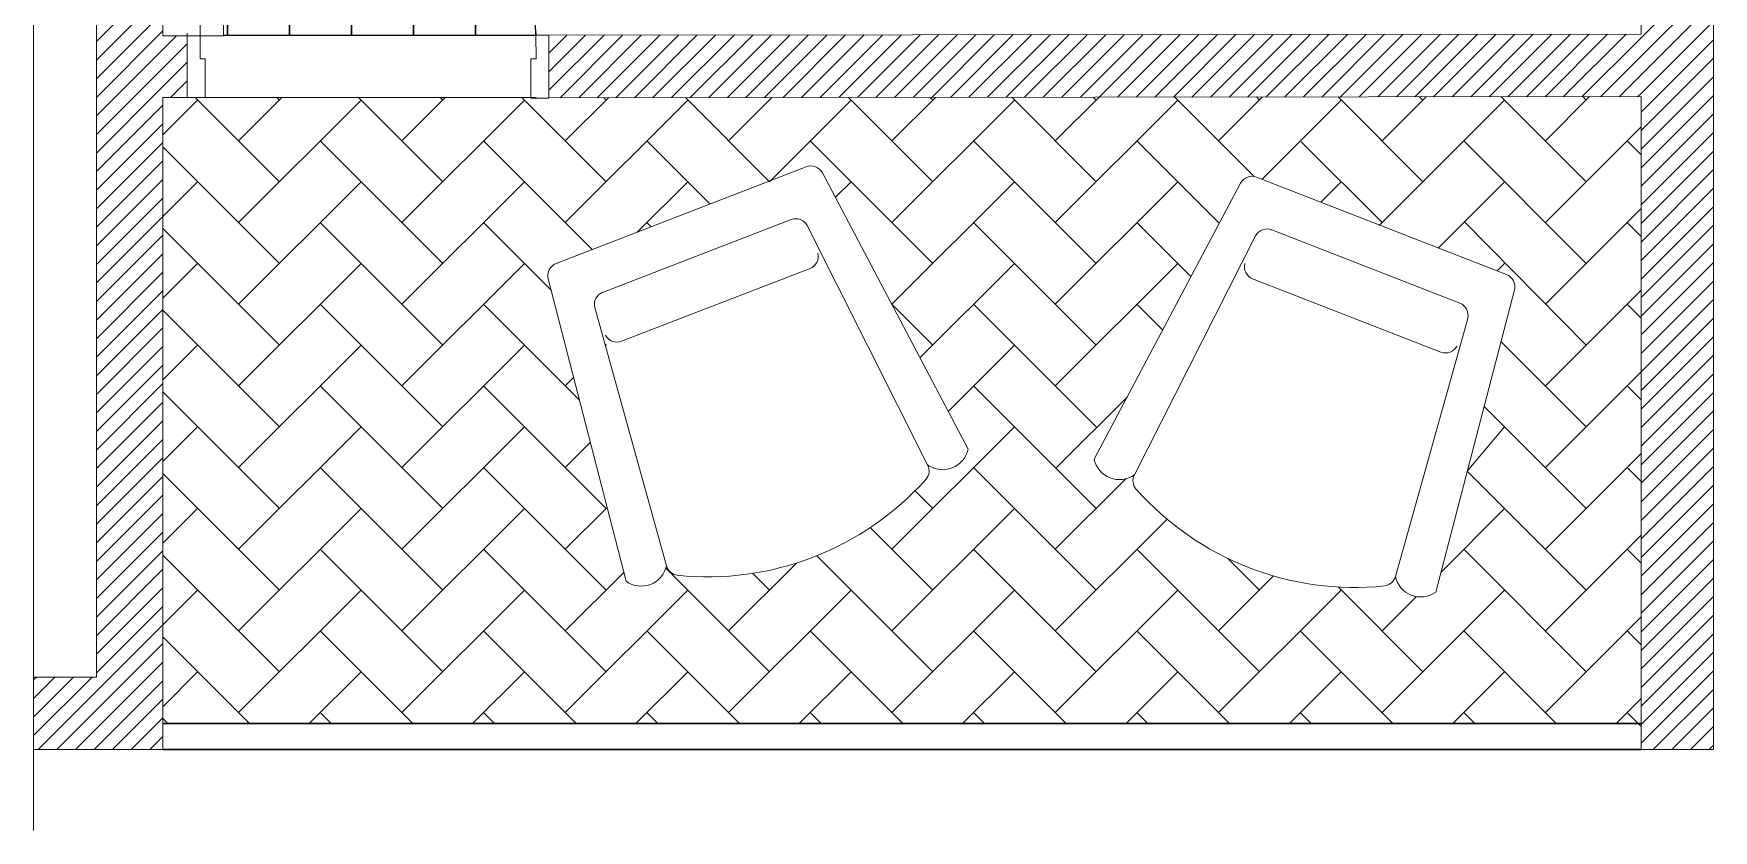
# Model space of a CAD drawing. Header units: millimetres. Extents: x 2837 to 6066, y 1056 to 2217.
# Drawn here: x 2836.9 to 3162, y 1478.7 to 1632.9 of the extents above; entities that cross this region are included whole.
import ezdxf

# ---------------------------------------------------------------- set-up
doc = ezdxf.new("R2010")
doc.units = ezdxf.units.MM
doc.layers.add('aperture', color=11, linetype='Continuous')
doc.layers.add('linea tratteggiata', color=111, linetype='Continuous')
for name, color, linetype, lineweight in [('arredi', 8, 'Continuous', 30), ('infissi', 40, 'Continuous', 18), ('legno', 35, 'Continuous', 30), ('muri sezionati', 7, 'Continuous', 18), ('retino muri', 2, 'Continuous', 18)]:
    doc.layers.add(name, color=color, linetype=linetype, lineweight=lineweight)

msp = doc.modelspace()

# ---------------------------------------------------------------- linework, layer by layer
at = {"layer": 'aperture'}
msp.add_arc((2865.81, 1629.56), 68.38, 2.5248, 83.4341, dxfattribs=at)
at = {"layer": 'arredi', "lineweight": 20, "ltscale": 2, "transparency": 33554687}
for p, q in [((2983.49, 1596.92), (2947.02, 1582.83)), ((3009.91, 1549.46), (2986.59, 1595.76)), ((3049.92, 1547.53, 64.06), (3073.37, 1593.77, 64.06)), ((3076.48, 1594.92, 64.06), (3112.9, 1580.73, 64.06)), ((2987.15, 1587.44), (2950.69, 1573.35)), ((3072.79, 1585.45, 64.06), (3109.21, 1571.26, 64.06)), ((2945.51, 1579.89), (2959.35, 1529.93)), ((3114.41, 1577.78, 64.06), (3100.42, 1527.86, 64.06))]:
    msp.add_line(p, q, dxfattribs=at)
at = {"layer": 'arredi'}
for p, q in [((2861.91, 1499.37), (3147.95, 1499.37)), ((2861.91, 1494.37), (3147.95, 1494.37))]:
    msp.add_line(p, q, dxfattribs=at)
at = {"layer": 'arredi', "lineweight": 20, "ltscale": 2, "transparency": 33554687}
msp.add_lwpolyline([(3017.72, 1552.47), (2989.53, 1605.95, 0.380315), (2986.43, 1607.11), (2938, 1588.4, 0.380315), (2936.48, 1585.45), (2951.54, 1526.91)], format="xyb", dxfattribs=at)
at = {"layer": 'arredi', "lineweight": 20, "ltscale": 2, "transparency": 33554687, "elevation": 64.06}
msp.add_lwpolyline([(3042.12, 1550.57), (3070.46, 1603.96, -0.380315), (3073.56, 1605.12), (3121.94, 1586.27, -0.380315), (3123.45, 1583.32), (3108.22, 1524.82)], format="xyb", dxfattribs=at)
at = {"layer": 'arredi', "lineweight": 20, "ltscale": 2, "transparency": 33554687}
for centre, radius, start, end in [((2984.39, 1594.59), 2.49, 27.831, 111.1211), ((3075.57, 1592.6, 64.06), 2.49, 68.7181, 152.0083), ((2986.25, 1589.77), 2.49, 291.1211, 14.4113), ((3073.69, 1587.77, 64.06), 2.49, 165.428, 248.7181), ((2947.92, 1580.51), 2.49, 111.1211, 194.4113), ((3111.99, 1578.41, 64.06), 2.49, 345.428, 68.7181), ((2949.79, 1575.68), 2.49, 207.831, 291.1211), ((3110.12, 1573.59, 64.06), 2.49, 248.7181, 332.0083), ((3012.83, 1553.52), 5.01, 234.3622, 347.88), ((3047.02, 1551.61, 64.06), 5.01, 191.9593, 305.477), ((3007.7, 1548.29), 2.49, 319.413, 27.831), ((3052.12, 1546.36, 64.06), 2.49, 152.0083, 220.4262), ((2967.34, 1584.46), 56.69, 264.0479, 318.1944), ((3092.59, 1582.42, 64.06), 56.69, 221.6449, 275.7914), ((2954.46, 1530.98), 5.01, 234.3622, 347.88), ((2961.77, 1530.55), 2.49, 194.4113, 262.8292), ((3098.01, 1528.49, 64.06), 2.49, 277.01, 345.428), ((3105.32, 1528.9, 64.06), 5.01, 191.9593, 305.477)]:
    msp.add_arc(centre, radius, start, end, dxfattribs=at)
at = {"layer": 'infissi'}
for p, q in [((2869.13, 1697.49), (2869.13, 1632.49)), ((2873.63, 1632.49), (2873.63, 1697.49)), ((2869.13, 1632.49), (2873.63, 1632.49))]:
    msp.add_line(p, q, dxfattribs=at)
at = {"layer": 'legno'}
for p, q in [((2874.41, 1632.5), (2874.41, 1792.35)), ((2886.41, 1632.51), (2886.41, 1792.35)), ((2898.41, 1632.53), (2898.41, 1792.35)), ((2910.41, 1632.54), (2910.41, 1792.35)), ((2922.41, 1632.55), (2922.41, 1792.35)), ((2873.63, 1632.5), (2934.12, 1632.57)), ((2934.12, 1632.57), (2934.12, 1633.07))]:
    msp.add_line(p, q, dxfattribs=at)
at = {"layer": 'legno', "lineweight": 20, "transparency": 33554687}
for p, q in [((2866.63, 1632.49), (2866.63, 1632.99)), ((2870.13, 1620.51), (2934.13, 1620.51)), ((3089.93, 1604.23), (3085.98, 1600.29)), ((3121.64, 1588.53), (3120.1, 1586.99))]:
    msp.add_line(p, q, dxfattribs=at)
at = {"layer": 'legno', "linetype": 'Continuous', "lineweight": 20, "transparency": 33554687}
for p, q in [((2861.91, 1613.29), (2868.65, 1620.04)), ((2884.46, 1604.23), (2868.18, 1620.51)), ((2876.56, 1612.14), (2884.93, 1620.51)), ((2876.56, 1596.33), (2900.26, 1620.04)), ((2884.46, 1620.04), (2883.99, 1620.51)), ((2916.07, 1604.23), (2899.79, 1620.51)), ((2908.17, 1612.14), (2916.54, 1620.51)), ((2908.17, 1596.33), (2931.87, 1620.04)), ((2916.07, 1620.04), (2915.6, 1620.51)), ((2947.68, 1604.23), (2931.4, 1620.51)), ((2939.78, 1612.14), (2948.13, 1620.49)), ((2939.78, 1596.33), (2963.48, 1620.04)), ((2947.68, 1620.04), (2947.23, 1620.49)), ((2979.29, 1604.23), (2963.02, 1620.51)), ((2971.39, 1612.14), (2979.78, 1620.52)), ((2979.29, 1604.23), (2995.1, 1620.04)), ((3010.9, 1604.23), (2994.59, 1620.54)), ((3003, 1612.14), (3011.42, 1620.56)), ((3003, 1596.33), (3026.71, 1620.04)), ((3010.9, 1620.04), (3010.45, 1620.49)), ((3042.51, 1604.23), (3026.17, 1620.58)), ((3034.61, 1612.14), (3043.07, 1620.6)), ((3034.61, 1596.33), (3058.32, 1620.04)), ((3042.51, 1620.04), (3041.96, 1620.59)), ((3073.1, 1605.25, 64.06), (3057.74, 1620.61, 17.98)), ((3066.22, 1612.14), (3074.71, 1620.63)), ((3074.12, 1620.04), (3073.53, 1620.63)), ((3074.64, 1604.7, 64.06), (3089.94, 1620.03)), ((3105.73, 1604.23), (3089.32, 1620.65)), ((3097.27, 1595.77), (3121.54, 1620.04)), ((3097.83, 1612.14), (3106.36, 1620.67)), ((3105.73, 1620.04), (3105.11, 1620.66)), ((3137.34, 1604.23), (3120.89, 1620.68)), ((3129.44, 1612.14), (3138.01, 1620.7)), ((3137.34, 1620.04), (3136.68, 1620.7)), ((3129.44, 1596.33), (3147.95, 1614.85)), ((2869.13, 1603.76), (2861.91, 1610.98)), ((2916.07, 1588.43), (2892.36, 1612.14)), ((2945, 1591.1), (2923.97, 1612.14)), ((2967.8, 1599.91), (2955.58, 1612.14)), ((3010.9, 1588.43), (2987.19, 1612.14)), ((3042.51, 1588.43), (3018.8, 1612.14)), ((3066.34, 1596.21), (3050.41, 1612.14)), ((3097.83, 1596.33), (3082.2, 1611.96)), ((3137.34, 1588.43), (3113.63, 1612.14)), ((3147.95, 1609.43), (3145.24, 1612.14)), ((2861.91, 1597.49), (2868.65, 1604.23)), ((2884.46, 1588.43), (2869.13, 1603.76)), ((2876.56, 1580.53), (2900.26, 1604.23)), ((2908.17, 1580.53), (2931.87, 1604.23)), ((2953.73, 1594.48), (2963.48, 1604.23)), ((2992.04, 1601.18), (2995.1, 1604.23)), ((3003, 1580.53), (3026.71, 1604.23)), ((3034.61, 1580.53), (3058.32, 1604.23)), ((3108.68, 1591.37), (3121.54, 1604.23)), ((2916.07, 1572.62), (2892.36, 1596.33)), ((2937.04, 1583.26), (2923.97, 1596.33)), ((2956.4, 1595.51), (2955.58, 1596.33)), ((3042.51, 1572.62), (3018.8, 1596.33)), ((3060.86, 1585.89), (3050.41, 1596.33)), ((3137.34, 1572.62), (3113.79, 1596.49)), ((3129.44, 1580.53), (3147.95, 1599.04)), ((3147.95, 1593.62), (3145.24, 1596.33)), ((2869.13, 1587.96), (2861.91, 1595.17)), ((2861.91, 1581.68), (2868.65, 1588.43)), ((2884.46, 1572.62), (2869.13, 1587.96)), ((2876.56, 1564.72), (2900.26, 1588.43)), ((2908.17, 1564.72), (2931.87, 1588.43)), ((3008.41, 1570.13), (3026.71, 1588.43)), ((3034.61, 1564.72), (3058.32, 1588.43)), ((3129.44, 1564.72), (3147.95, 1583.23)), ((2916.07, 1556.82), (2892.36, 1580.53)), ((2942.52, 1561.98), (2923.97, 1580.53)), ((3010.9, 1572.62), (3002.86, 1580.66)), ((3042.63, 1556.7), (3018.8, 1580.53)), ((3055.37, 1575.57), (3050.41, 1580.53)), ((3147.95, 1577.82), (3145.24, 1580.53)), ((2869.13, 1572.15), (2861.91, 1579.37)), ((3137.34, 1556.82), (3120.85, 1573.31)), ((2861.91, 1565.88), (2868.65, 1572.62)), ((2884.46, 1556.82), (2869.13, 1572.15)), ((2876.56, 1548.91), (2900.26, 1572.62)), ((2908.17, 1548.91), (2931.87, 1572.62)), ((2947.68, 1572.62), (2947.46, 1572.84)), ((2947.55, 1572.5), (2947.68, 1572.62)), ((3013.87, 1559.78), (3026.71, 1572.62)), ((3129.44, 1548.91), (3147.95, 1567.43)), ((2869.13, 1556.35), (2861.91, 1563.56)), ((2916.07, 1541.01), (2892.36, 1564.72)), ((2947.68, 1541.01), (2923.97, 1564.72)), ((2939.78, 1564.72), (2941.4, 1566.34)), ((3042.51, 1541.01), (3018.8, 1564.72)), ((3147.95, 1562.01), (3145.24, 1564.72)), ((3034.73, 1548.8), (3048.57, 1562.64)), ((3137.34, 1541.01), (3117.58, 1560.77)), ((2861.91, 1550.07), (2868.65, 1556.82)), ((2884.46, 1541.01), (2869.13, 1556.35)), ((2876.56, 1533.11), (2900.26, 1556.82)), ((2908.17, 1533.11), (2931.87, 1556.82)), ((2939.78, 1548.91), (2944.63, 1553.77)), ((3003, 1533.11), (3026.71, 1556.82)), ((3114.32, 1548.23), (3121.54, 1556.82)), ((3129.44, 1533.11), (3147.95, 1551.62)), ((2884.46, 1525.21), (2861.91, 1547.76)), ((2916.07, 1525.21), (2892.36, 1548.91)), ((2947.68, 1525.21), (2923.97, 1548.91)), ((3042.51, 1525.21), (3018.8, 1548.91)), ((3137.34, 1525.21), (3114.32, 1548.23)), ((3147.95, 1546.2), (3145.24, 1548.91)), ((3010.9, 1541.01), (3007.48, 1544.43)), ((3034.61, 1533.11), (3048.23, 1546.73)), ((2861.91, 1534.27), (2868.65, 1541.01)), ((2876.56, 1517.3), (2900.26, 1541.01)), ((2908.17, 1517.3), (2931.87, 1541.01)), ((2939.78, 1533.11), (2947.87, 1541.2)), ((3003, 1517.3), (3026.71, 1541.01)), ((3109.18, 1528.64, 109.11), (3121.54, 1541.01)), ((3034.61, 1517.3), (3056.23, 1538.92)), ((3010.9, 1525.21), (2998.81, 1537.3)), ((3129.44, 1517.3), (3147.95, 1535.82)), ((2884.46, 1509.4), (2861.91, 1531.95)), ((2916.07, 1509.4), (2892.36, 1533.11)), ((2947.68, 1509.4), (2923.97, 1533.11)), ((3010.9, 1509.4), (2988.45, 1531.85)), ((3042.51, 1509.4), (3018.8, 1533.11)), ((3074.12, 1509.4), (3050.41, 1533.11)), ((3074.12, 1525.21), (3067.99, 1531.34)), ((3137.34, 1509.4), (3113.64, 1533.11)), ((3147.95, 1530.4), (3145.24, 1533.11)), ((2939.78, 1517.3), (2951.1, 1528.63)), ((2979.29, 1509.4), (2959.23, 1529.46)), ((2971.39, 1517.3), (2984.52, 1530.43)), ((2979.29, 1525.21), (2976.06, 1528.44)), ((3066.22, 1517.3), (3076.86, 1527.95)), ((2861.91, 1518.46), (2868.65, 1525.21)), ((2876.56, 1501.5), (2900.26, 1525.21)), ((2908.17, 1501.5), (2931.87, 1525.21)), ((2939.78, 1501.5), (2963.48, 1525.21)), ((2971.39, 1501.5), (2995.1, 1525.21)), ((3003, 1501.5), (3026.71, 1525.21)), ((3034.61, 1501.5), (3058.32, 1525.21)), ((3066.22, 1501.5), (3089.93, 1525.21)), ((3105.73, 1509.4), (3089.32, 1525.82)), ((3097.83, 1501.5), (3121.54, 1525.21)), ((3097.83, 1517.3), (3104.49, 1523.96, 64.06)), ((3129.44, 1501.5), (3147.95, 1520.01)), ((2878.68, 1499.37), (2861.91, 1516.15)), ((2910.29, 1499.37), (2892.36, 1517.3)), ((2941.9, 1499.37), (2923.97, 1517.3)), ((2973.51, 1499.37), (2955.58, 1517.3)), ((3005.12, 1499.37), (2987.19, 1517.3)), ((3036.73, 1499.37), (3018.8, 1517.3)), ((3068.34, 1499.37), (3050.41, 1517.3)), ((3099.95, 1499.37), (3082.02, 1517.3)), ((3131.56, 1499.37), (3113.63, 1517.3)), ((3147.95, 1514.59), (3145.24, 1517.3)), ((2861.91, 1502.65), (2868.65, 1509.4)), ((2890.24, 1499.37), (2900.26, 1509.4)), ((2921.85, 1499.37), (2931.87, 1509.4)), ((2953.46, 1499.37), (2963.48, 1509.4)), ((2985.07, 1499.37), (2995.1, 1509.4)), ((3016.68, 1499.37), (3026.71, 1509.4)), ((3048.29, 1499.37), (3058.32, 1509.4)), ((3079.9, 1499.37), (3089.93, 1509.4)), ((3111.51, 1499.37), (3121.54, 1509.4)), ((3143.12, 1499.37), (3147.95, 1504.21)), ((2862.88, 1499.37), (2861.91, 1500.34)), ((2894.49, 1499.37), (2892.36, 1501.5)), ((2926.1, 1499.37), (2923.97, 1501.5)), ((2957.71, 1499.37), (2955.58, 1501.5)), ((2989.32, 1499.37), (2987.19, 1501.5)), ((3020.93, 1499.37), (3018.8, 1501.5)), ((3052.54, 1499.37), (3050.41, 1501.5)), ((3084.15, 1499.37), (3082.02, 1501.5)), ((3115.76, 1499.37), (3113.63, 1501.5)), ((3147.95, 1498.79), (3145.24, 1501.5))]:
    msp.add_line(p, q, dxfattribs=at)
at = {"layer": 'linea tratteggiata', "lineweight": 20, "transparency": 33554687}
msp.add_line((2836.91, 1478.71), (2836.91, 2116.46), dxfattribs=at)
at = {"layer": 'muri sezionati', "transparency": 33554687}
for p, q in [((2861.91, 1632.48), (2861.91, 1783.7)), ((3147.95, 1632.81), (3147.95, 1649.7)), ((2866.63, 1630.87), (2866.63, 1632.49)), ((2866.63, 1632.49), (2869.13, 1632.49)), ((2869.13, 1632.49), (2869.13, 1627.99)), ((2866.63, 1620.51), (2866.63, 1630.87)), ((2866.63, 1630.87), (2866.63, 1630.87)), ((2869.13, 1627.99), (2870.13, 1627.99)), ((2870.13, 1627.99), (2870.13, 1620.51)), ((2934.13, 1628.02), (2933.13, 1628.02)), ((2933.13, 1628.02), (2933.13, 1620.43)), ((2936.63, 1620.43), (2936.63, 1623.67)), ((2870.13, 1620.51), (2866.63, 1620.51)), ((2933.13, 1620.43), (2936.63, 1620.43))]:
    msp.add_line(p, q, dxfattribs=at)
at = {"layer": 'muri sezionati'}
for p, q in [((2849.06, 1508.37), (2849.06, 1775.85)), ((3161.95, 1649.37), (3161.95, 1609.37)), ((2861.91, 1632.48), (2866.63, 1632.49)), ((2936.63, 1632.57), (3147.95, 1632.81)), ((2861.91, 1494.37), (2861.91, 1620.51)), ((2866.63, 1620.51), (2861.91, 1620.51)), ((2936.63, 1620.48), (3147.95, 1620.71)), ((3147.95, 1494.37), (3147.95, 1620.71)), ((3161.95, 1609.37), (3161.95, 1569.37)), ((3161.95, 1569.37), (3161.95, 1494.37)), ((3147.95, 1494.37), (3161.95, 1494.37))]:
    msp.add_line(p, q, dxfattribs=at)
at = {"layer": 'muri sezionati', "lineweight": 20, "transparency": 33554687}
for p, q in [((2836.91, 1508.37), (2849.06, 1508.37)), ((2861.91, 1494.37), (2836.91, 1494.37))]:
    msp.add_line(p, q, dxfattribs=at)
at = {"layer": 'muri sezionati', "transparency": 33554687}
msp.add_lwpolyline([(2936.63, 1623.67), (2936.63, 1623.67), (2936.63, 1632.57), (2934.12, 1632.57), (2934.13, 1628.02)], dxfattribs=at)
at = {"layer": 'retino muri', "linetype": 'Continuous', "lineweight": 20, "transparency": 33554687}
for p, q in [((3147.95, 1632.09), (3161.95, 1646.09)), ((2849.06, 1631.34), (2861.91, 1644.18)), ((3147.95, 1628.5), (3161.95, 1642.5)), ((2849.06, 1627.74), (2861.91, 1640.59)), ((3147.95, 1624.9), (3161.95, 1638.9)), ((2849.06, 1624.15), (2861.91, 1637)), ((3147.95, 1621.31), (3161.95, 1635.31)), ((2849.06, 1620.56), (2861.91, 1633.41)), ((2861.91, 1629.82), (2864.58, 1632.49)), ((2936.63, 1625.51), (2943.7, 1632.58)), ((2936.63, 1621.92), (2947.29, 1632.58)), ((2936.63, 1629.1), (2940.1, 1632.57)), ((2938.78, 1620.48), (2950.89, 1632.59)), ((2942.38, 1620.48), (2954.48, 1632.59)), ((2945.97, 1620.49), (2958.08, 1632.59)), ((2949.57, 1620.49), (2961.68, 1632.6)), ((2953.16, 1620.49), (2965.27, 1632.6)), ((2956.76, 1620.5), (2968.87, 1632.61)), ((2960.36, 1620.5), (2972.47, 1632.61)), ((2963.95, 1620.51), (2976.06, 1632.62)), ((2967.55, 1620.51), (2979.66, 1632.62)), ((2971.15, 1620.51), (2983.25, 1632.62)), ((2974.74, 1620.52), (2986.85, 1632.63)), ((2978.34, 1620.52), (2990.45, 1632.63)), ((2981.93, 1620.53), (2994.04, 1632.64)), ((2985.53, 1620.53), (2997.64, 1632.64)), ((2989.13, 1620.53), (3001.24, 1632.64)), ((2992.72, 1620.54), (3004.83, 1632.65)), ((2996.32, 1620.54), (3008.43, 1632.65)), ((2999.91, 1620.55), (3012.02, 1632.66)), ((3003.51, 1620.55), (3015.62, 1632.66)), ((3007.11, 1620.56), (3019.22, 1632.66)), ((3010.7, 1620.56), (3022.81, 1632.67)), ((3014.3, 1620.56), (3026.41, 1632.67)), ((3017.89, 1620.57), (3030.01, 1632.68)), ((3021.49, 1620.57), (3033.6, 1632.68)), ((3025.09, 1620.58), (3037.2, 1632.69)), ((3028.68, 1620.58), (3040.79, 1632.69)), ((3032.28, 1620.58), (3044.39, 1632.69)), ((3035.88, 1620.59), (3047.99, 1632.7)), ((3039.47, 1620.59), (3051.58, 1632.7)), ((3043.07, 1620.6), (3055.18, 1632.71)), ((3046.66, 1620.6), (3058.77, 1632.71)), ((3050.26, 1620.6), (3062.37, 1632.71)), ((3053.86, 1620.61), (3065.97, 1632.72)), ((3057.45, 1620.61), (3069.56, 1632.72)), ((3061.05, 1620.62), (3073.16, 1632.73)), ((3064.64, 1620.62), (3076.76, 1632.73)), ((3068.24, 1620.62), (3080.35, 1632.73)), ((3071.84, 1620.63), (3083.95, 1632.74)), ((3075.43, 1620.63), (3087.54, 1632.74)), ((3079.03, 1620.64), (3091.14, 1632.75)), ((3082.63, 1620.64), (3094.74, 1632.75)), ((3086.22, 1620.64), (3098.33, 1632.76)), ((3089.82, 1620.65), (3101.93, 1632.76)), ((3093.41, 1620.65), (3105.53, 1632.76)), ((3097.01, 1620.66), (3109.12, 1632.77)), ((3100.61, 1620.66), (3112.72, 1632.77)), ((3104.2, 1620.66), (3116.31, 1632.78)), ((3107.8, 1620.67), (3119.91, 1632.78)), ((3111.39, 1620.67), (3123.51, 1632.78)), ((3114.99, 1620.68), (3127.1, 1632.79)), ((3118.59, 1620.68), (3130.7, 1632.79)), ((3122.18, 1620.68), (3134.3, 1632.8)), ((3125.78, 1620.69), (3137.89, 1632.8)), ((3129.37, 1620.69), (3141.49, 1632.8)), ((3132.97, 1620.7), (3145.08, 1632.81)), ((3136.57, 1620.7), (3147.95, 1632.09)), ((2849.06, 1616.97), (2861.91, 1629.82)), ((2861.91, 1626.22), (2866.63, 1630.94)), ((3140.16, 1620.7), (3147.95, 1628.5)), ((3147.95, 1617.72), (3161.95, 1631.72)), ((2849.06, 1613.38), (2861.91, 1626.22)), ((2861.91, 1622.63), (2866.63, 1627.35)), ((3147.95, 1614.13), (3161.95, 1628.13)), ((2849.06, 1609.78), (2861.91, 1622.63)), ((2863.38, 1620.51), (2866.63, 1623.76)), ((3143.76, 1620.71), (3147.95, 1624.9)), ((3147.95, 1610.53), (3161.95, 1624.53)), ((2849.06, 1606.19), (2861.91, 1619.04)), ((3147.36, 1620.71), (3147.95, 1621.31)), ((3147.95, 1606.94), (3161.95, 1620.94)), ((3147.95, 1603.35), (3161.95, 1617.35)), ((2849.06, 1602.6), (2861.91, 1615.45)), ((3147.95, 1599.76), (3161.95, 1613.76)), ((2849.06, 1599.01), (2861.91, 1611.85)), ((3147.95, 1596.17), (3161.95, 1610.17)), ((2849.06, 1595.42), (2861.91, 1608.26)), ((3147.95, 1592.57), (3161.95, 1606.57)), ((2849.06, 1591.82), (2861.91, 1604.67)), ((3147.95, 1588.98), (3161.95, 1602.98)), ((2849.06, 1588.23), (2861.91, 1601.08)), ((3147.95, 1585.39), (3161.95, 1599.39)), ((2849.06, 1584.64), (2861.91, 1597.49)), ((2849.06, 1581.05), (2861.91, 1593.89)), ((3147.95, 1581.8), (3161.95, 1595.8)), ((2849.06, 1577.46), (2861.91, 1590.3)), ((3147.95, 1578.21), (3161.95, 1592.21)), ((2849.06, 1573.86), (2861.91, 1586.71)), ((3147.95, 1574.61), (3161.95, 1588.61)), ((2849.06, 1570.27), (2861.91, 1583.12)), ((3147.95, 1571.02), (3161.95, 1585.02)), ((3147.95, 1567.43), (3161.95, 1581.43)), ((2849.06, 1566.68), (2861.91, 1579.53)), ((3147.95, 1563.84), (3161.95, 1577.84)), ((2849.06, 1563.09), (2861.91, 1575.93)), ((3147.95, 1560.25), (3161.95, 1574.25)), ((2849.06, 1559.49), (2861.91, 1572.34)), ((3147.95, 1556.65), (3161.95, 1570.65)), ((2849.06, 1555.9), (2861.91, 1568.75)), ((3147.95, 1553.06), (3161.95, 1567.06)), ((2849.06, 1552.31), (2861.91, 1565.16)), ((2849.06, 1548.72), (2861.91, 1561.57)), ((3147.95, 1549.47), (3161.95, 1563.47)), ((2849.06, 1545.13), (2861.91, 1557.97)), ((3147.95, 1545.88), (3161.95, 1559.88)), ((2849.06, 1541.53), (2861.91, 1554.38)), ((3147.95, 1542.28), (3161.95, 1556.28)), ((2849.06, 1537.94), (2861.91, 1550.79)), ((3147.95, 1538.69), (3161.95, 1552.69)), ((3147.95, 1535.1), (3161.95, 1549.1)), ((2849.06, 1534.35), (2861.91, 1547.2)), ((3147.95, 1531.51), (3161.95, 1545.51)), ((2849.06, 1530.76), (2861.91, 1543.6)), ((3147.95, 1527.92), (3161.95, 1541.92)), ((2849.06, 1527.17), (2861.91, 1540.01)), ((3147.95, 1524.32), (3161.95, 1538.32)), ((2849.06, 1523.57), (2861.91, 1536.42)), ((3147.95, 1520.73), (3161.95, 1534.73)), ((2849.06, 1519.98), (2861.91, 1532.83)), ((3147.95, 1517.14), (3161.95, 1531.14)), ((2849.06, 1516.39), (2861.91, 1529.24)), ((2849.06, 1512.8), (2861.91, 1525.64)), ((3147.95, 1513.55), (3161.95, 1527.55)), ((2849.06, 1509.21), (2861.91, 1522.05)), ((3147.95, 1509.96), (3161.95, 1523.96)), ((2837.82, 1494.37), (2861.91, 1518.46)), ((3147.95, 1506.36), (3161.95, 1520.36)), ((2841.41, 1494.37), (2861.91, 1514.87)), ((3147.95, 1502.77), (3161.95, 1516.77)), ((3147.95, 1499.18), (3161.95, 1513.18)), ((2836.91, 1497.05), (2848.23, 1508.37)), ((2836.91, 1500.64), (2844.64, 1508.37)), ((2836.91, 1504.24), (2841.04, 1508.37)), ((2836.91, 1507.83), (2837.45, 1508.37)), ((2845, 1494.37), (2861.91, 1511.28)), ((3147.95, 1495.59), (3161.95, 1509.59)), ((2848.6, 1494.37), (2861.91, 1507.68)), ((3150.33, 1494.37), (3161.95, 1506)), ((2852.19, 1494.37), (2861.91, 1504.09)), ((3153.93, 1494.37), (3161.95, 1502.4)), ((2855.78, 1494.37), (2861.91, 1500.5)), ((3157.52, 1494.37), (3161.95, 1498.81)), ((2859.37, 1494.37), (2861.91, 1496.91)), ((3161.11, 1494.37), (3161.95, 1495.22))]:
    msp.add_line(p, q, dxfattribs=at)

doc.saveas('drawing.dxf')
